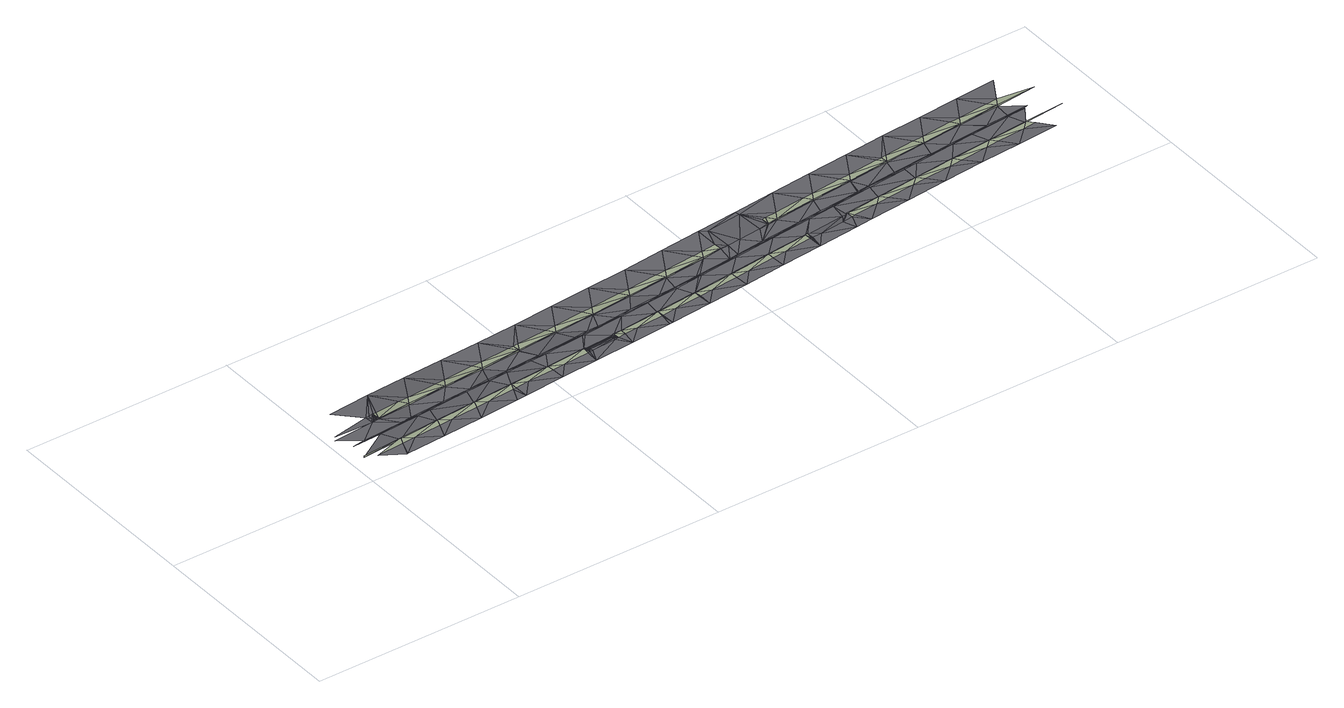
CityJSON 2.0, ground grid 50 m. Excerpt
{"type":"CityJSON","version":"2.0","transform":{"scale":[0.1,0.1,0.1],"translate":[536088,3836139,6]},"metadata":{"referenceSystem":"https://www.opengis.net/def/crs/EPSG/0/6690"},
"CityObjects":{
"road1":{"type":"Road","attributes":{"RoadStructureAttribute.sectionType":"1"},"geometry":[{"type":"MultiSurface","lod":"3","boundaries":[[[0,1,2]],[[3,4,5]],[[6,1,0]],[[7,8,9]],[[10,3,11]],[[5,2,1]],[[8,12,13]],[[3,5,11]],[[12,10,13]],[[14,15,9]],[[6,16,1]],[[17,16,6]],[[5,1,16]],[[9,8,18]],[[14,9,19]],[[8,13,18]],[[19,20,14]],[[19,9,21]],[[21,9,22]],[[9,23,22]],[[9,24,23]],[[19,21,25]],[[26,25,21]],[[21,22,26]],[[9,27,24]],[[26,22,28]],[[22,23,28]],[[25,29,19]],[[9,30,27]],[[28,23,31]],[[23,24,31]],[[28,29,26]],[[31,24,32]],[[24,27,32]],[[33,11,5]],[[25,26,29]],[[20,19,29]],[[32,27,34]],[[30,34,27]],[[28,31,29]],[[34,29,32]],[[10,35,13]],[[31,32,29]],[[9,18,30]],[[34,36,29]],[[33,5,16]],[[37,14,38]],[[10,11,35]],[[39,18,13]],[[14,20,38]],[[17,40,16]],[[30,41,34]],[[33,42,11]],[[20,29,38]],[[29,36,38]],[[30,18,43]],[[41,44,34]],[[36,34,44]],[[45,41,30]],[[13,35,39]],[[18,39,43]],[[35,11,42]],[[36,44,38]],[[33,16,40]],[[30,43,45]],[[17,46,40]],[[44,47,38]],[[35,48,39]],[[39,49,43]],[[50,46,17]],[[33,40,46]],[[35,42,48]],[[41,47,44]],[[51,42,33]],[[45,43,49]],[[45,52,41]],[[51,33,46]],[[38,47,53]],[[54,49,39]],[[50,55,46]],[[51,56,42]],[[48,42,56]],[[57,52,45]],[[39,48,54]],[[47,41,52]],[[47,58,53]],[[45,49,57]],[[51,46,55]],[[47,52,58]],[[50,59,55]],[[48,56,60]],[[58,61,53]],[[54,62,49]],[[48,60,54]],[[63,59,50]],[[51,55,59]],[[57,49,62]],[[58,52,61]],[[64,56,51]],[[56,65,60]],[[57,66,52]],[[64,51,59]],[[66,61,52]],[[53,61,67]],[[68,65,56]],[[63,69,59]],[[64,68,56]],[[54,60,70]],[[62,54,70]],[[71,66,57]],[[70,72,62]],[[66,73,61]],[[57,62,71]],[[60,65,70]],[[61,73,67]],[[64,59,69]],[[74,69,63]],[[71,62,72]],[[74,75,69]],[[64,69,75]],[[73,76,67]],[[65,77,70]],[[74,78,75]],[[72,70,79]],[[79,80,72]],[[65,68,77]],[[64,75,78]],[[73,66,76]],[[71,72,80]],[[70,77,79]],[[81,78,74]],[[82,68,64]],[[71,83,66]],[[83,76,66]],[[67,76,84]],[[82,64,78]],[[82,85,68]],[[77,68,85]],[[86,83,71]],[[81,87,78]],[[79,77,88]],[[85,89,77]],[[80,79,88]],[[83,90,76]],[[71,80,86]],[[76,90,84]],[[88,91,80]],[[82,78,87]],[[77,89,88]],[[90,92,84]],[[86,80,91]],[[81,93,87]],[[89,94,88]],[[83,92,90]],[[86,95,83]],[[96,95,86]],[[95,92,83]],[[82,87,93]],[[86,91,96]],[[95,97,92]],[[89,85,94]],[[98,93,81]],[[96,99,95]],[[84,92,100]],[[101,82,93]],[[102,91,88]],[[99,97,95]],[[92,97,100]],[[85,82,101]],[[98,103,93]],[[94,85,104]],[[105,99,96]],[[96,91,105]],[[99,106,97]],[[97,106,100]],[[104,85,101]],[[88,94,102]],[[101,93,103]],[[98,107,103]],[[105,91,108]],[[98,109,107]],[[106,110,100]],[[103,107,101]],[[107,111,101]],[[104,101,112]],[[91,102,108]],[[112,101,111]],[[111,107,113]],[[94,104,114]],[[112,111,115]],[[113,107,116]],[[115,111,113]],[[117,107,109]],[[116,107,118]],[[118,107,119]],[[119,107,117]],[[115,113,120]],[[120,113,116]],[[120,116,121]],[[121,116,118]],[[121,118,122]],[[122,118,119]],[[122,119,117]],[[99,110,106]],[[94,114,102]],[[98,123,109]],[[112,124,104]],[[115,125,112]],[[120,126,115]],[[109,127,117]],[[121,128,120]],[[117,129,122]],[[122,130,121]],[[131,123,98]],[[104,132,114]],[[102,133,108]],[[105,134,99]],[[105,108,133]],[[114,132,102]],[[134,110,99]],[[100,110,135]],[[132,104,124]],[[127,109,123]],[[117,127,129]],[[122,129,130]],[[121,130,128]],[[120,128,126]],[[115,126,125]],[[112,125,124]],[[136,134,105]],[[133,102,137]],[[134,138,110]],[[127,139,129]],[[129,139,140]],[[129,140,130]],[[141,139,127]],[[130,140,142]],[[141,140,139]],[[130,142,128]],[[127,123,141]],[[141,142,140]],[[110,138,135]],[[131,141,123]],[[128,142,143]],[[105,133,136]],[[141,143,142]],[[128,143,126]],[[141,144,143]],[[126,143,144]],[[145,137,102]],[[126,144,125]],[[144,141,146]],[[125,144,146]],[[146,124,125]],[[131,147,141]],[[141,147,146]],[[136,133,137]],[[148,124,146]],[[147,148,146]],[[148,149,124]],[[102,132,145]],[[138,150,135]],[[131,151,147]],[[132,124,152]],[[152,124,149]],[[134,150,138]],[[148,147,151]],[[136,137,153]],[[154,151,131]],[[132,152,145]],[[137,145,153]],[[155,149,148]],[[136,156,134]],[[157,152,149]],[[156,150,134]],[[135,150,158]],[[145,159,153]],[[136,153,159]],[[155,157,149]],[[154,160,151]],[[148,151,155]],[[152,161,145]],[[162,156,136]],[[156,163,150]],[[164,159,145]],[[150,163,158]],[[136,159,162]],[[155,151,160]],[[165,160,154]],[[165,166,160]],[[152,157,161]],[[163,167,158]],[[155,160,166]],[[145,161,164]],[[165,168,166]],[[156,167,163]],[[155,166,168]],[[162,159,169]],[[159,164,169]],[[170,168,165]],[[171,157,155]],[[157,172,161]],[[162,173,156]],[[173,167,156]],[[158,167,174]],[[164,161,175]],[[155,168,171]],[[176,173,162]],[[170,177,168]],[[169,164,175]],[[173,178,167]],[[162,169,176]],[[167,178,174]],[[175,179,169]],[[172,157,180]],[[161,172,175]],[[157,171,180]],[[171,168,177]],[[176,169,179]],[[170,181,177]],[[178,182,174]],[[171,177,181]],[[170,183,181]],[[172,184,175]],[[180,184,172]],[[173,182,178]],[[171,181,183]],[[179,175,185]],[[186,183,170]],[[187,185,175]],[[176,179,185]],[[188,173,176]],[[174,182,189]],[[190,182,173]],[[180,191,184]],[[175,184,187]],[[192,193,171]],[[180,171,193]],[[184,191,187]],[[171,183,192]],[[185,187,194]],[[188,190,173]],[[186,195,183]],[[191,180,193]],[[190,196,182]],[[188,185,194]],[[182,196,189]],[[176,185,188]],[[192,183,195]],[[187,197,194]],[[191,198,187]],[[196,199,189]],[[186,200,195]],[[190,199,196]],[[188,194,197]],[[192,195,200]],[[191,193,198]],[[188,201,190]],[[202,200,186]],[[201,199,190]],[[197,187,203]],[[187,198,203]],[[189,199,204]],[[188,197,205]],[[188,205,201]],[[206,204,199]],[[193,192,207]],[[208,207,192]],[[203,209,197]],[[199,201,206]],[[192,200,208]],[[197,210,205]],[[202,211,200]],[[210,197,209]],[[198,193,207]],[[205,210,201]],[[206,201,210]],[[210,212,206]],[[206,212,204]],[[203,213,209]],[[208,200,211]],[[198,214,203]],[[207,214,198]],[[210,209,215]],[[212,210,215]],[[216,213,203]],[[202,217,211]],[[215,209,213]],[[208,211,217]],[[218,217,202]],[[203,214,216]],[[204,212,219]],[[212,215,220]],[[221,214,207]],[[215,213,222]],[[223,221,208]],[[207,208,221]],[[224,222,213]],[[212,220,219]],[[215,222,220]],[[208,217,223]],[[225,224,213]],[[218,226,217]],[[227,220,222]],[[213,228,225]],[[222,224,227]],[[223,217,226]],[[227,229,220]],[[224,230,227]],[[229,231,220]],[[213,216,232]],[[224,225,230]],[[230,229,227]],[[230,231,229]],[[225,233,230]],[[218,234,226]],[[231,235,220]],[[233,231,230]],[[236,232,216]],[[218,237,234]],[[223,226,234]],[[228,213,232]],[[238,223,234]],[[223,239,221]],[[240,236,214]],[[216,214,236]],[[234,237,238]],[[225,228,233]],[[218,241,237]],[[239,223,238]],[[233,235,231]],[[237,241,238]],[[214,221,240]],[[239,238,241]],[[240,221,239]],[[242,241,218]],[[219,220,243]],[[241,244,239]],[[245,233,228]],[[220,235,243]],[[233,246,235]],[[236,247,232]],[[242,248,241]],[[249,246,233]],[[240,239,244]],[[228,232,245]],[[240,250,236]],[[235,246,243]],[[244,241,248]],[[245,232,247]],[[244,250,240]],[[233,245,249]],[[251,247,236]],[[242,252,248]],[[246,253,243]],[[244,248,254]],[[255,252,242]],[[256,248,252]],[[254,248,256]],[[254,250,244]],[[249,253,246]],[[252,257,256]],[[255,257,252]],[[236,250,251]],[[255,258,257]],[[259,254,256]],[[260,249,245]],[[261,250,254]],[[243,253,262]],[[263,253,249]],[[245,247,264]],[[256,257,258]],[[247,251,264]],[[250,265,251]],[[261,265,250]],[[266,258,255]],[[263,267,253]],[[253,267,262]],[[256,258,259]],[[254,259,261]],[[245,264,260]],[[249,260,263]],[[264,251,268]],[[260,264,269]],[[267,270,262]],[[268,269,264]],[[266,271,258]],[[259,258,271]],[[268,251,265]],[[268,272,269]],[[260,269,272]],[[263,270,267]],[[266,273,271]],[[262,270,274]],[[275,270,263]],[[259,271,273]],[[276,268,265]],[[261,259,277]],[[272,268,278]],[[265,261,279]],[[280,278,268]],[[281,275,260]],[[263,260,275]],[[279,276,265]],[[260,272,281]],[[282,273,266]],[[275,283,270]],[[259,273,277]],[[270,283,274]],[[261,277,279]],[[281,272,278]],[[268,276,280]],[[283,284,274]],[[282,285,273]],[[277,273,285]],[[275,284,283]],[[275,286,284]],[[279,287,276]],[[280,288,278]],[[276,287,280]],[[282,289,285]],[[281,290,275]],[[291,287,279]],[[274,284,292]],[[290,286,275]],[[277,285,289]],[[281,278,288]],[[284,286,292]],[[279,277,293]],[[294,290,281]],[[295,289,282]],[[290,296,286]],[[277,289,293]],[[280,287,297]],[[286,296,292]],[[279,293,291]],[[281,288,294]],[[288,280,297]],[[291,298,287]],[[298,297,287]],[[296,299,292]],[[295,300,289]],[[293,289,300]],[[290,299,296]],[[294,288,301]],[[288,297,301]],[[302,291,293]],[[295,303,300]],[[294,304,290]],[[292,299,305]],[[304,299,290]],[[293,300,303]],[[302,306,291]],[[307,304,294]],[[298,291,306]],[[301,297,308]],[[297,298,308]],[[309,303,295]],[[304,310,299]],[[294,301,307]],[[293,303,302]],[[299,310,305]],[[306,311,298]],[[308,312,301]],[[298,311,308]],[[310,313,305]],[[309,314,303]],[[302,303,314]],[[307,301,312]],[[304,313,310]],[[315,308,311]],[[306,315,311]],[[316,306,302]],[[308,317,312]],[[309,318,314]],[[307,312,317]],[[307,319,304]],[[305,313,320]],[[319,313,304]],[[302,314,318]],[[321,317,308]],[[322,315,306]],[[316,322,306]],[[323,319,307]],[[324,318,309]],[[319,325,313]],[[307,317,323]],[[302,318,316]],[[313,325,320]],[[321,326,317]],[[323,317,326]],[[308,315,321]],[[325,327,320]],[[324,328,318]],[[316,318,328]],[[319,327,325]],[[329,321,315]],[[315,322,329]],[[321,330,326]],[[331,322,316]],[[323,326,330]],[[323,332,319]],[[320,327,333]],[[332,327,319]]],"semantics":{"surfaces":[{"type":"TrafficArea","function":"2000"},{"type":"AuxiliaryTrafficArea","function":"2000"},{"type":"TrafficArea","function":"1010"},{"type":"AuxiliaryTrafficArea","function":"5000"},{"type":"TrafficArea","function":"1000"}],"values":[0,1,0,2,2,3,4,1,4,0,0,0,3,2,0,4,0,0,0,0,0,1,1,1,0,1,1,0,0,1,1,0,1,1,1,0,0,1,1,0,0,4,0,2,3,3,0,2,4,0,0,1,1,0,0,2,3,3,1,4,4,2,0,3,2,0,0,4,4,0,3,2,3,1,2,1,3,0,4,0,1,2,1,4,3,0,2,3,3,0,2,0,4,4,0,3,2,3,1,2,1,3,3,0,2,0,1,4,4,1,4,3,2,4,0,3,0,2,0,3,0,4,0,4,4,2,3,3,2,4,0,1,1,3,0,3,1,2,1,0,4,2,4,3,2,0,4,3,4,0,2,0,4,3,1,1,3,3,2,3,2,0,1,0,3,4,3,0,1,0,2,1,2,3,0,1,4,3,0,2,0,0,3,0,1,4,1,0,2,1,0,1,0,0,0,0,1,1,1,1,1,1,1,3,4,0,0,0,0,0,0,0,0,0,2,4,1,2,4,3,0,2,0,0,0,0,0,0,0,1,4,3,1,1,1,0,1,0,1,0,0,0,0,1,2,0,1,0,1,4,1,0,1,1,0,3,2,1,3,1,4,0,0,2,2,3,3,2,0,4,4,1,1,2,3,0,4,2,1,0,3,4,1,3,4,0,2,3,0,0,2,0,3,4,0,3,3,2,4,0,1,2,1,3,0,4,3,1,0,4,3,2,0,4,2,4,1,3,2,0,0,3,0,4,2,3,3,4,0,4,2,1,0,3,2,4,1,1,4,3,4,1,0,2,3,2,0,2,3,4,4,0,0,3,2,3,2,1,0,3,4,4,0,2,1,0,1,1,4,3,3,2,0,2,2,1,0,0,0,4,3,4,2,2,0,4,0,2,3,0,4,0,0,2,2,1,1,2,0,0,3,2,0,0,2,1,3,0,1,0,4,1,0,3,1,0,0,3,4,0,3,2,3,1,4,4,3,1,0,1,3,0,2,1,2,0,0,0,1,0,3,4,0,3,2,2,4,0,0,2,2,1,4,0,0,0,0,0,1,2,3,3,0,4,0,1,1,2,0,3,2,3,4,4,2,0,3,0,3,1,2,1,4,2,0,4,0,3,4,4,2,3,0,0,3,3,4,1,4,2,4,1,1,2,2,0,3,3,0,1,2,4,0,0,3,3,3,2,4,4,0,1,2,0,3,3,2,0,1,1,0,3,3,4,0,1,2,4,2,4,0,0,3,3,2,4,1,0,1,0,3,3,1,1,2,4,4,0,3,2,3,0,2,4,4,0,0,3,2,3,4,2,1,4,0,2,1,0,3,3,4,2,1,1,0,3,2,3,0,4,2,4,0,0,3,3,4,2,4,1,2,1,0,3]}}]}
},
"vertices":[
[91,5,29],[106,41,28],[39,34,30],[14,48,28],[14,48,31],[113,58,28],[92,5,29],[0,128,29],[49,96,28],[100,138,26],[90,95,27],[113,58,25],[19,90,29],[118,100,26],[97,156,29],[7,138,30],[138,45,27],[191,15,26],[149,106,25],[106,147,28],[105,157,29],[107,145,27],[109,143,27],[110,141,27],[113,140,26],[107,145,28],[109,143,28],[115,140,26],[110,141,28],[116,158,29],[118,140,26],[113,140,28],[115,140,28],[213,69,25],[118,140,28],[190,105,24],[124,158,29],[45,206,31],[145,216,30],[190,108,24],[206,51,25],[199,148,26],[213,69,22],[175,108,25],[186,165,27],[199,148,23],[238,55,24],[210,167,26],[222,108,23],[263,117,22],[290,25,23],[312,79,22],[298,158,23],[244,226,26],[321,121,20],[305,61,22],[312,79,19],[298,158,20],[285,175,23],[338,65,21],[322,118,20],[309,177,22],[335,125,19],[389,36,20],[412,89,19],[384,124,18],[398,168,19],[344,236,22],[412,89,16],[404,71,19],[384,127,18],[398,168,16],[384,130,18],[385,185,20],[414,39,19],[412,72,19],[409,187,19],[431,129,17],[446,76,18],[431,132,17],[434,135,16],[513,50,16],[511,98,16],[497,179,16],[443,246,18],[511,98,13],[497,179,13],[512,82,16],[497,138,15],[497,136,14],[484,195,16],[520,143,14],[496,196,16],[542,85,15],[535,139,13],[498,179,16],[498,179,13],[508,197,16],[604,60,13],[597,189,13],[543,256,15],[609,109,13],[634,152,10],[607,92,13],[609,109,10],[597,189,10],[584,205,13],[611,92,13],[619,153,11],[620,93,12],[608,207,13],[611,109,13],[611,109,11],[614,108,13],[634,149,10],[614,108,11],[616,107,13],[620,101,12],[618,105,12],[619,103,12],[616,107,11],[618,105,11],[619,103,11],[680,99,11],[688,117,8],[685,116,9],[683,114,9],[680,104,11],[681,112,10],[680,106,10],[680,109,10],[703,70,11],[641,150,10],[653,157,10],[696,198,10],[642,266,13],[696,198,8],[681,159,9],[683,215,11],[680,106,11],[680,109,11],[690,100,11],[681,112,11],[683,114,11],[685,116,11],[740,163,8],[688,117,11],[708,102,11],[710,119,10],[710,119,8],[708,217,11],[741,106,10],[740,160,8],[728,164,8],[803,80,9],[809,129,9],[796,208,9],[809,129,6],[742,276,11],[769,168,8],[807,112,9],[812,168,7],[796,208,6],[783,225,10],[812,170,7],[811,80,9],[810,112,9],[807,227,9],[844,116,9],[847,176,7],[910,90,9],[909,139,8],[890,175,6],[895,218,8],[841,286,9],[890,178,6],[895,218,5],[909,122,8],[882,235,8],[889,180,6],[909,139,5],[912,123,8],[906,237,8],[943,126,8],[948,181,6],[948,186,6],[1010,100,9],[956,185,6],[995,228,5],[941,296,9],[995,228,8],[956,182,6],[1008,149,8],[1008,149,6],[956,187,6],[1009,132,8],[982,245,8],[1037,195,6],[1050,191,6],[1006,247,8],[1042,136,8],[1043,233,8],[1109,110,9],[1056,195,6],[1040,306,9],[1043,233,6],[1041,251,8],[1108,159,6],[1108,159,9],[1059,197,6],[1063,235,6],[1108,142,9],[1057,296,9],[1125,204,7],[1149,201,7],[1094,238,6],[1149,204,7],[1142,146,9],[1209,120,9],[1139,315,9],[1142,305,9],[1207,169,6],[1148,243,6],[1207,169,9],[1169,246,6],[1171,246,6],[1208,152,9],[1169,246,8],[1194,248,6],[1169,264,9],[1171,246,8],[1178,265,9],[1224,214,7],[1194,248,8],[1212,153,9],[1205,267,9],[1248,214,7],[1215,153,9],[1213,170,9],[1213,170,6],[1248,211,7],[1236,153,9],[1308,130,9],[1239,325,10],[1307,179,7],[1293,259,6],[1280,275,9],[1282,220,7],[1296,159,9],[1293,259,9],[1313,218,7],[1347,224,7],[1321,164,9],[1304,277,9],[1320,180,6],[1348,134,9],[1320,180,9],[1329,165,9],[1387,170,9],[1406,189,9],[1393,269,6],[1406,189,6],[1338,335,10],[1393,269,9],[1382,230,7],[1412,228,7],[1448,144,9],[1379,285,9],[1412,231,7],[1385,230,7],[1404,287,9],[1420,174,9],[1412,233,7],[1486,180,9],[1438,345,9],[1492,279,8],[1506,237,7],[1506,199,9],[1482,240,7],[1506,199,6],[1506,240,7],[1492,279,6],[1547,153,9],[1479,295,8],[1491,296,8],[1520,184,9],[1503,297,8],[1538,241,6],[1581,250,6],[1586,190,8],[1592,289,7],[1605,209,5],[1537,355,9],[1605,209,8],[1592,289,5],[1647,163,8],[1578,305,8],[1605,250,6],[1637,251,6],[1603,307,7],[1619,194,8],[1631,255,6],[1705,219,7],[1685,200,7],[1691,299,6],[1637,364,8],[1705,219,5],[1691,299,4],[1690,258,5],[1746,173,6],[1678,315,7],[1690,256,5],[1731,265,4],[1702,317,6],[1718,204,7],[1787,266,3],[1804,229,5],[1733,265,4],[1785,210,5],[1791,309,5],[1736,374,6],[1831,272,2],[1804,229,2],[1791,309,2],[1846,182,5],[1777,325,5],[1788,270,3],[1802,327,5],[1818,214,5],[1831,270,3],[1842,276,2],[1903,239,3],[1890,318,3],[1836,384,5]
]}
